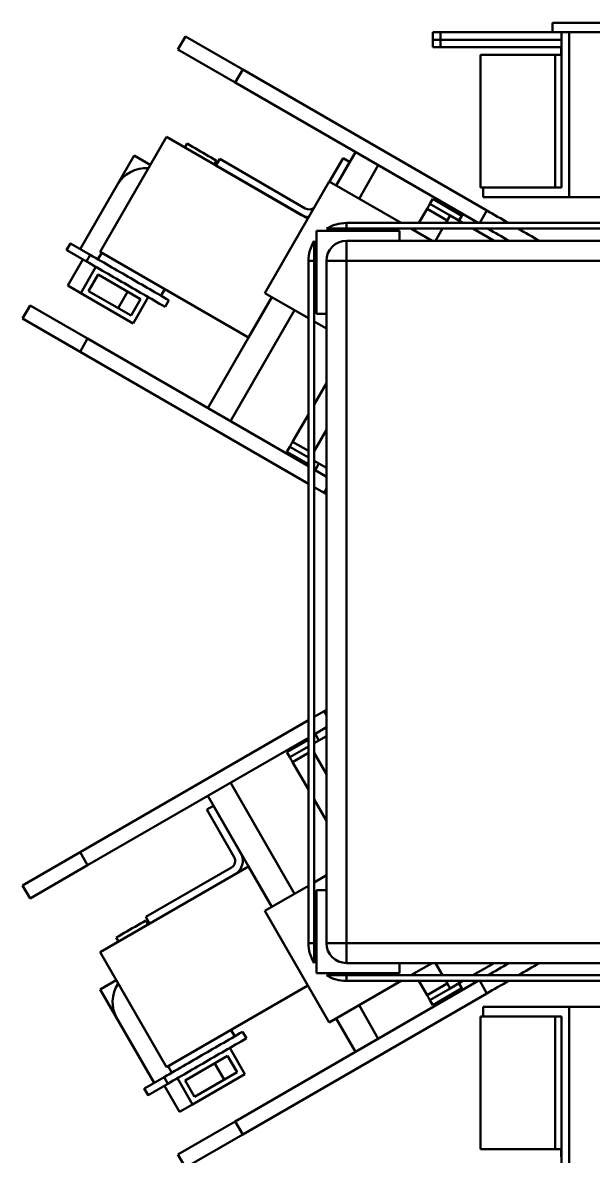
# Model space of a CAD drawing. Header units: millimetres. Extents: x 200 to 4150, y 50 to 2967.
# Drawn here: x 390 to 540.7, y 1739.7 to 2038.8 of the extents above; entities that cross this region are included whole.
import ezdxf

# ---------------------------------------------------------------- set-up
doc = ezdxf.new("R2010")
doc.units = ezdxf.units.MM
doc.header["$LTSCALE"] = 10
doc.layers.add('КОНТУР', color=7, linetype='Continuous', lineweight=50)

msp = doc.modelspace()

# ---------------------------------------------------------------- linework, layer by layer
at = {"layer": 'КОНТУР'}
for p, q in [((550.71, 2038.85), (529.91, 2038.85)), ((529.91, 2036.35), (529.91, 2038.85)), ((431, 2031.77), (433, 2035.24)), ((433, 2035.24), (448.15, 2026.49)), ((498.31, 2034.35), (498.31, 2036.35)), ((498.31, 2032.35), (498.31, 2034.35)), ((500.31, 2036.35), (532.33, 2036.35)), ((500.31, 2036.35), (500.31, 2034.35)), ((500.31, 2034.35), (532.33, 2034.35)), ((500.31, 2034.35), (532.33, 2034.35)), ((500.31, 2034.35), (500.31, 2032.35)), ((532.33, 2036.35), (529.91, 2036.35)), ((534.33, 2036.35), (532.33, 2036.35)), ((532.33, 1995.35), (532.33, 2036.35)), ((534.33, 1992.85), (534.33, 2036.35)), ((534.33, 2036.35), (550.71, 2036.35)), ((431, 2031.77), (446.15, 2023.03)), ((500.31, 2032.35), (532.22, 2032.35)), ((532.22, 2030.35), (532.22, 2032.35)), ((510.87, 1995.35), (510.87, 2030.35)), ((530.64, 2030.35), (510.87, 2030.35)), ((532.33, 2030.35), (530.64, 2030.35)), ((530.64, 1995.35), (530.64, 2030.35)), ((448.15, 2026.49), (446.15, 2023.03)), ((512.61, 1989.28), (448.15, 2026.49)), ((510.28, 1986), (446.15, 2023.03)), ((427.95, 2008.71), (410.45, 1978.4)), ((427.95, 2008.71), (465.28, 1987.16)), ((433.41, 2006.94), (432.81, 2005.91)), ((477.86, 2004.72), (472.77, 1995.91)), ((419.46, 2003.79), (405.21, 1979.11)), ((423.7, 2001.35), (419.46, 2003.79)), ((441.2, 2002.44), (440.6, 2001.41)), ((441.03, 2001.16), (442.03, 2002.89)), ((463.64, 1988.1), (441.03, 2001.16)), ((442.03, 2002.89), (464.64, 1989.83)), ((471.04, 1996.91), (474.63, 2003.12)), ((476.36, 2002.12), (472.77, 1995.91)), ((474.63, 2003.12), (476.36, 2002.12)), ((483.92, 2001.22), (478.83, 1992.41)), ((453.95, 1967.52), (470.95, 1996.96)), ((489.94, 1986), (470.95, 1996.96)), ((530.64, 1995.35), (510.87, 1995.35)), ((511.6, 1992.85), (511.6, 1995.35)), ((532.33, 1995.35), (530.64, 1995.35)), ((497.55, 1991.04), (498.3, 1992.34)), ((505.97, 1987.91), (498.3, 1992.34)), ((534.33, 1992.85), (511.6, 1992.85)), ((534.33, 1992.85), (554.8, 1992.85)), ((494.64, 1986), (496.8, 1989.74)), ((502.12, 1986.67), (496.8, 1989.74)), ((502.87, 1987.97), (497.55, 1991.04)), ((510.71, 1986), (512.61, 1989.28)), ((501.73, 1986), (502.87, 1987.97)), ((502.87, 1987.97), (506.28, 1986)), ((505.97, 1987.91), (505.22, 1986.62)), ((505.26, 1986.59), (506.26, 1988.32)), ((467.59, 1962), (467.59, 1983.9)), ((467.59, 1983.9), (489.49, 1983.9)), ((475.49, 1986), (655.49, 1986)), ((475.49, 1984.5), (655.49, 1984.5)), ((489.49, 1981.27), (489.49, 1983.9)), ((498.13, 1981.27), (492.53, 1984.5)), ((493.46, 1983.96), (493.77, 1984.5)), ((499, 1981.27), (500.86, 1984.5)), ((508.88, 1984.5), (514.48, 1981.27)), ((402.62, 1980.61), (401.62, 1978.88)), ((401.64, 1978.87), (402.64, 1980.6)), ((407.84, 1977.6), (402.64, 1980.6)), ((475.49, 1981.27), (655.49, 1981.27)), ((406.84, 1975.87), (401.64, 1978.87)), ((406.84, 1975.87), (407.84, 1977.6)), ((410.89, 1978.14), (409.89, 1976.41)), ((410.45, 1978.4), (449.61, 1955.79)), ((405.92, 1976.4), (401.92, 1969.47)), ((409.35, 1974.42), (405.35, 1967.49)), ((465.49, 1796), (465.49, 1976)), ((466.99, 1796), (466.99, 1976)), ((470.22, 1796), (470.22, 1976)), ((475.49, 1796), (475.49, 1976)), ((475.49, 1976), (655.49, 1976)), ((407.4, 1968.04), (409.9, 1972.37)), ((421.13, 1965.88), (409.9, 1972.37)), ((405.35, 1967.49), (401.92, 1969.47)), ((427.52, 1968.54), (426.52, 1966.81)), ((419.17, 1959.51), (405.35, 1967.49)), ((418.63, 1961.55), (407.4, 1968.04)), ((415.2, 1963.53), (417.7, 1967.86)), ((418.63, 1961.55), (421.13, 1965.88)), ((423.17, 1966.43), (419.17, 1959.51)), ((428.6, 1965.61), (427.6, 1963.88)), ((455.77, 1966.47), (438.86, 1937.17)), ((455.77, 1966.47), (449.61, 1955.79)), ((465.49, 1960.85), (453.95, 1967.52)), ((390, 1960.76), (392, 1964.23)), ((392, 1964.23), (407.15, 1955.48)), ((461.83, 1962.97), (444.92, 1933.67)), ((390, 1960.76), (405.15, 1952.01)), ((470.22, 1958.12), (466.99, 1959.99)), ((467.59, 1962), (470.22, 1962)), ((407.15, 1955.48), (405.15, 1952.01)), ((465.49, 1921.8), (407.15, 1955.48)), ((465.49, 1917.18), (405.15, 1952.01)), ((466.99, 1938.11), (470.22, 1943.71)), ((461.3, 1928.26), (465.49, 1935.51)), ((470.22, 1931.43), (466.99, 1925.83)), ((459.8, 1925.66), (460.55, 1926.96)), ((465.49, 1924.11), (460.55, 1926.96)), ((465.49, 1925.84), (461.3, 1928.26)), ((465.49, 1922.37), (459.8, 1925.66)), ((470.22, 1921.37), (466.99, 1923.24)), ((467.47, 1921.23), (466.99, 1921.51)), ((470.22, 1919.06), (466.99, 1920.93)), ((468.26, 1922.51), (467.26, 1920.78)), ((468.22, 1922.53), (467.47, 1921.23)), ((469.61, 1914.8), (466.99, 1916.31)), ((469.61, 1914.8), (470.22, 1915.87)), ((465.49, 1854.82), (405.15, 1819.99)), ((469.61, 1857.2), (466.99, 1855.69)), ((470.22, 1856.13), (469.61, 1857.2)), ((470.22, 1852.94), (466.99, 1851.07)), ((465.49, 1850.2), (407.15, 1816.52)), ((465.49, 1849.63), (459.8, 1846.34)), ((467.47, 1850.77), (466.99, 1850.49)), ((466.99, 1848.76), (470.22, 1850.63)), ((468.26, 1849.49), (467.26, 1851.22)), ((467.47, 1850.77), (468.22, 1849.47)), ((460.55, 1845.04), (459.8, 1846.34)), ((465.49, 1847.89), (460.55, 1845.04)), ((465.49, 1846.16), (461.3, 1843.74)), ((470.22, 1840.57), (466.99, 1846.17)), ((465.49, 1836.49), (461.3, 1843.74)), ((444.92, 1838.33), (461.83, 1809.03)), ((438.86, 1834.83), (455.77, 1805.53)), ((470.22, 1828.29), (466.99, 1833.89)), ((438.63, 1831.23), (440.36, 1832.23)), ((445.88, 1818.67), (438.63, 1831.23)), ((440.36, 1832.23), (447.61, 1819.67)), ((390, 1811.24), (405.15, 1819.99)), ((405.15, 1819.99), (407.15, 1816.52)), ((392, 1807.77), (407.15, 1816.52)), ((410.45, 1793.6), (449.61, 1816.21)), ((422.53, 1802.89), (445.14, 1815.94)), ((449.61, 1816.21), (455.77, 1805.53)), ((446.14, 1814.21), (423.53, 1801.16)), ((470.22, 1813.88), (466.99, 1812.01)), ((392, 1807.77), (390, 1811.24)), ((465.49, 1811.15), (453.95, 1804.48)), ((467.59, 1788.1), (467.59, 1810)), ((467.59, 1810), (470.22, 1810)), ((453.95, 1804.48), (470.95, 1775.04)), ((422.5, 1801.94), (423.1, 1800.91)), ((423.53, 1801.16), (422.53, 1802.89)), ((414.71, 1797.44), (415.31, 1796.41)), ((475.49, 1796), (655.49, 1796)), ((410.45, 1793.6), (427.95, 1763.29)), ((475.49, 1790.73), (655.49, 1790.73)), ((489.49, 1788.1), (489.49, 1790.73)), ((498.13, 1790.73), (492.53, 1787.5)), ((499, 1790.73), (500.86, 1787.5)), ((514.48, 1790.73), (508.88, 1787.5)), ((414.7, 1786.24), (410.46, 1783.79)), ((510.28, 1786), (446.15, 1748.97)), ((467.59, 1788.1), (489.49, 1788.1)), ((489.94, 1786), (470.95, 1775.04)), ((475.49, 1787.5), (655.49, 1787.5)), ((475.49, 1786), (655.49, 1786)), ((493.77, 1787.5), (493.46, 1788.04)), ((496.8, 1782.26), (494.64, 1786)), ((501.73, 1786), (502.87, 1784.03)), ((506.28, 1786), (502.87, 1784.03)), ((512.61, 1782.72), (510.71, 1786)), ((410.46, 1783.79), (424.71, 1759.11)), ((427.95, 1763.29), (465.28, 1784.84)), ((512.61, 1782.72), (448.15, 1745.51)), ((502.12, 1785.33), (496.8, 1782.26)), ((502.87, 1784.03), (497.55, 1780.96)), ((505.97, 1784.09), (498.3, 1779.66)), ((505.22, 1785.38), (505.97, 1784.09)), ((505.26, 1785.41), (506.26, 1783.68)), ((498.3, 1779.66), (497.55, 1780.96)), ((478.83, 1779.59), (483.92, 1770.78)), ((534.33, 1779.15), (511.6, 1779.15)), ((511.6, 1779.15), (511.6, 1776.65)), ((534.33, 1779.15), (554.8, 1779.15)), ((534.33, 1779.15), (534.33, 1735.65)), ((472.77, 1776.09), (477.86, 1767.28)), ((530.64, 1776.65), (510.87, 1776.65)), ((510.87, 1776.65), (510.87, 1741.65)), ((532.33, 1776.65), (530.64, 1776.65)), ((530.64, 1776.65), (530.64, 1741.65)), ((532.33, 1776.65), (532.33, 1735.65)), ((445.02, 1773.14), (446.02, 1771.41)), ((448.1, 1772.61), (449.1, 1770.88)), ((444.67, 1768.33), (448.67, 1761.4)), ((444.13, 1766.28), (432.9, 1759.79)), ((446.63, 1761.95), (444.13, 1766.28)), ((428.39, 1763.54), (429.39, 1761.81)), ((446.63, 1761.95), (435.4, 1755.46)), ((443.2, 1759.97), (440.7, 1764.3)), ((427.34, 1760.63), (422.14, 1757.63)), ((428.34, 1758.89), (423.14, 1755.89)), ((428.34, 1758.89), (427.34, 1760.63)), ((430.85, 1760.35), (434.85, 1753.42)), ((435.4, 1755.46), (432.9, 1759.79)), ((448.67, 1761.4), (434.85, 1753.42)), ((422.12, 1757.61), (423.12, 1755.88)), ((423.14, 1755.89), (422.14, 1757.63)), ((427.42, 1758.37), (431.42, 1751.44)), ((434.85, 1753.42), (431.42, 1751.44)), ((431, 1740.23), (446.15, 1748.97)), ((446.15, 1748.97), (448.15, 1745.51)), ((433, 1736.76), (448.15, 1745.51)), ((530.64, 1741.65), (510.87, 1741.65)), ((532.33, 1741.65), (530.64, 1741.65)), ((532.22, 1741.65), (532.22, 1739.65)), ((433, 1736.76), (431, 1740.23))]:
    msp.add_line(p, q, dxfattribs=at)
for points in [[(498.31, 2036.35), (498.56, 2036.35), (498.81, 2036.35), (499.06, 2036.35), (499.31, 2036.35), (499.56, 2036.35), (499.81, 2036.35), (500.06, 2036.35), (500.31, 2036.35)], [(498.31, 2034.35), (498.56, 2034.35), (498.81, 2034.35), (499.06, 2034.35), (499.31, 2034.35), (499.56, 2034.35), (499.81, 2034.35), (500.06, 2034.35), (500.31, 2034.35)], [(498.31, 2034.35), (498.56, 2034.35), (498.81, 2034.35), (499.06, 2034.35), (499.31, 2034.35), (499.56, 2034.35), (499.81, 2034.35), (500.06, 2034.35), (500.31, 2034.35)], [(498.31, 2032.35), (498.56, 2032.35), (498.81, 2032.35), (499.06, 2032.35), (499.31, 2032.35), (499.56, 2032.35), (499.81, 2032.35), (500.06, 2032.35), (500.31, 2032.35)], [(532.22, 2032.35), (532.23, 2032.35), (532.25, 2032.35), (532.26, 2032.35), (532.27, 2032.35), (532.29, 2032.35), (532.3, 2032.35), (532.31, 2032.35), (532.33, 2032.35)], [(441.2, 2002.44), (440.49, 2002.85), (439.78, 2003.26), (439.08, 2003.67), (438.37, 2004.08), (437.66, 2004.49), (436.95, 2004.9), (436.24, 2005.31), (435.53, 2005.72), (434.82, 2006.13), (434.12, 2006.54), (433.41, 2006.94)], [(496.8, 1989.74), (496.89, 1989.91), (496.99, 1990.07), (497.08, 1990.23), (497.17, 1990.39), (497.27, 1990.56), (497.36, 1990.72), (497.46, 1990.88), (497.55, 1991.04)], [(518.28, 1986), (517.57, 1986.41), (516.86, 1986.82), (516.15, 1987.23), (515.44, 1987.64), (514.74, 1988.05), (514.03, 1988.46), (513.32, 1988.87), (512.61, 1989.28)], [(505.97, 1987.91), (505.97, 1987.91), (505.98, 1987.91), (505.98, 1987.91), (505.99, 1987.9), (505.99, 1987.9), (506, 1987.9), (506, 1987.89), (506.01, 1987.89)], [(475.49, 1984.5), (474.83, 1984.5), (474.17, 1984.5), (473.51, 1984.5), (472.86, 1984.5), (472.2, 1984.5), (471.54, 1984.5), (470.88, 1984.5), (470.22, 1984.5)], [(475.49, 1986), (475.49, 1985.81), (475.49, 1985.62), (475.49, 1985.44), (475.49, 1985.25), (475.49, 1985.06), (475.49, 1984.88), (475.49, 1984.69), (475.49, 1984.5)], [(518.48, 1981.27), (517.78, 1981.67), (517.08, 1982.08), (516.38, 1982.48), (515.68, 1982.88), (514.98, 1983.29), (514.28, 1983.69), (513.58, 1984.1), (512.88, 1984.5)], [(526.48, 1981.27), (525.78, 1981.67), (525.08, 1982.08), (524.38, 1982.48), (523.68, 1982.88), (522.98, 1983.29), (522.28, 1983.69), (521.58, 1984.1), (520.88, 1984.5)], [(402.64, 1980.6), (402.64, 1980.6), (402.63, 1980.6), (402.63, 1980.6), (402.63, 1980.61), (402.63, 1980.61), (402.62, 1980.61), (402.62, 1980.61), (402.62, 1980.61)], [(466.99, 1981.27), (466.99, 1980.61), (466.99, 1979.95), (466.99, 1979.29), (466.99, 1978.63), (466.99, 1977.98), (466.99, 1977.32), (466.99, 1976.66), (466.99, 1976)], [(466.99, 1976), (466.99, 1976.66), (466.99, 1977.32), (466.99, 1977.98), (466.99, 1978.63), (466.99, 1979.29), (466.99, 1979.95), (466.99, 1980.61), (466.99, 1981.27)], [(475.49, 1981.27), (475.49, 1980.61), (475.49, 1979.95), (475.49, 1979.29), (475.49, 1978.63), (475.49, 1977.98), (475.49, 1977.32), (475.49, 1976.66), (475.49, 1976)], [(401.64, 1978.87), (401.64, 1978.87), (401.63, 1978.87), (401.63, 1978.87), (401.63, 1978.87), (401.63, 1978.88), (401.62, 1978.88), (401.62, 1978.88), (401.62, 1978.88)], [(428.6, 1965.61), (427.88, 1966.03), (427.17, 1966.44), (426.45, 1966.85), (425.73, 1967.27), (425.02, 1967.68), (424.3, 1968.09), (423.59, 1968.51), (422.87, 1968.92), (422.15, 1969.33), (421.44, 1969.75), (420.72, 1970.16), (420.01, 1970.57), (419.29, 1970.99), (418.57, 1971.4), (417.86, 1971.81), (417.14, 1972.23), (416.43, 1972.64), (415.71, 1973.05), (415, 1973.47), (414.28, 1973.88), (413.56, 1974.29), (412.85, 1974.71), (412.13, 1975.12), (411.42, 1975.53), (410.7, 1975.95), (409.98, 1976.36), (409.27, 1976.77), (408.55, 1977.19), (407.84, 1977.6)], [(427.6, 1963.88), (426.88, 1964.29), (426.17, 1964.71), (425.45, 1965.12), (424.73, 1965.53), (424.02, 1965.95), (423.3, 1966.36), (422.59, 1966.77), (421.87, 1967.19), (421.15, 1967.6), (420.44, 1968.01), (419.72, 1968.43), (419.01, 1968.84), (418.29, 1969.25), (417.57, 1969.67), (416.86, 1970.08), (416.14, 1970.49), (415.43, 1970.91), (414.71, 1971.32), (414, 1971.73), (413.28, 1972.15), (412.56, 1972.56), (411.85, 1972.97), (411.13, 1973.39), (410.42, 1973.8), (409.7, 1974.21), (408.98, 1974.63), (408.27, 1975.04), (407.55, 1975.45), (406.84, 1975.87)], [(465.49, 1976), (465.68, 1976), (465.86, 1976), (466.05, 1976), (466.24, 1976), (466.43, 1976), (466.61, 1976), (466.8, 1976), (466.99, 1976)], [(470.22, 1976), (470.88, 1976), (471.54, 1976), (472.2, 1976), (472.86, 1976), (473.51, 1976), (474.17, 1976), (474.83, 1976), (475.49, 1976)], [(460.55, 1926.96), (460.64, 1927.12), (460.74, 1927.28), (460.83, 1927.44), (460.92, 1927.61), (461.02, 1927.77), (461.11, 1927.93), (461.21, 1928.09), (461.3, 1928.26)], [(467.47, 1921.23), (467.47, 1921.23), (467.48, 1921.22), (467.48, 1921.22), (467.49, 1921.22), (467.49, 1921.22), (467.5, 1921.21), (467.5, 1921.21), (467.51, 1921.21)], [(470.22, 1914.44), (470.14, 1914.49), (470.07, 1914.53), (469.99, 1914.58), (469.91, 1914.62), (469.84, 1914.67), (469.76, 1914.71), (469.68, 1914.76), (469.61, 1914.8)], [(470.22, 1857.56), (470.14, 1857.51), (470.07, 1857.47), (469.99, 1857.42), (469.91, 1857.38), (469.84, 1857.33), (469.76, 1857.29), (469.68, 1857.24), (469.61, 1857.2)], [(467.47, 1850.77), (467.47, 1850.77), (467.48, 1850.78), (467.48, 1850.78), (467.49, 1850.78), (467.49, 1850.78), (467.5, 1850.79), (467.5, 1850.79), (467.51, 1850.79)], [(461.3, 1843.74), (461.21, 1843.91), (461.11, 1844.07), (461.02, 1844.23), (460.92, 1844.39), (460.83, 1844.56), (460.74, 1844.72), (460.64, 1844.88), (460.55, 1845.04)], [(422.5, 1801.94), (421.79, 1801.54), (421.08, 1801.13), (420.38, 1800.72), (419.67, 1800.31), (418.96, 1799.9), (418.25, 1799.49), (417.54, 1799.08), (416.83, 1798.67), (416.12, 1798.26), (415.42, 1797.85), (414.71, 1797.44)], [(466.99, 1796), (466.8, 1796), (466.61, 1796), (466.43, 1796), (466.24, 1796), (466.05, 1796), (465.86, 1796), (465.68, 1796), (465.49, 1796)], [(466.99, 1796), (466.99, 1795.34), (466.99, 1794.68), (466.99, 1794.02), (466.99, 1793.37), (466.99, 1792.71), (466.99, 1792.05), (466.99, 1791.39), (466.99, 1790.73)], [(466.99, 1790.73), (466.99, 1791.39), (466.99, 1792.05), (466.99, 1792.71), (466.99, 1793.37), (466.99, 1794.02), (466.99, 1794.68), (466.99, 1795.34), (466.99, 1796)], [(475.49, 1796), (474.83, 1796), (474.17, 1796), (473.51, 1796), (472.86, 1796), (472.2, 1796), (471.54, 1796), (470.88, 1796), (470.22, 1796)], [(475.49, 1796), (475.49, 1795.34), (475.49, 1794.68), (475.49, 1794.02), (475.49, 1793.37), (475.49, 1792.71), (475.49, 1792.05), (475.49, 1791.39), (475.49, 1790.73)], [(518.48, 1790.73), (517.78, 1790.33), (517.08, 1789.92), (516.38, 1789.52), (515.68, 1789.12), (514.98, 1788.71), (514.28, 1788.31), (513.58, 1787.9), (512.88, 1787.5)], [(526.48, 1790.73), (525.78, 1790.33), (525.08, 1789.92), (524.38, 1789.52), (523.68, 1789.12), (522.98, 1788.71), (522.28, 1788.31), (521.58, 1787.9), (520.88, 1787.5)], [(470.22, 1787.5), (470.88, 1787.5), (471.54, 1787.5), (472.2, 1787.5), (472.86, 1787.5), (473.51, 1787.5), (474.17, 1787.5), (474.83, 1787.5), (475.49, 1787.5)], [(475.49, 1787.5), (475.49, 1787.31), (475.49, 1787.12), (475.49, 1786.94), (475.49, 1786.75), (475.49, 1786.56), (475.49, 1786.38), (475.49, 1786.19), (475.49, 1786)], [(518.28, 1786), (517.57, 1785.59), (516.86, 1785.18), (516.15, 1784.77), (515.44, 1784.36), (514.74, 1783.95), (514.03, 1783.54), (513.32, 1783.13), (512.61, 1782.72)], [(505.97, 1784.09), (505.97, 1784.09), (505.98, 1784.09), (505.98, 1784.09), (505.99, 1784.1), (505.99, 1784.1), (506, 1784.1), (506, 1784.11), (506.01, 1784.11)], [(497.55, 1780.96), (497.46, 1781.12), (497.36, 1781.28), (497.27, 1781.44), (497.17, 1781.61), (497.08, 1781.77), (496.99, 1781.93), (496.89, 1782.09), (496.8, 1782.26)], [(448.1, 1772.61), (447.38, 1772.2), (446.67, 1771.79), (445.95, 1771.37), (445.23, 1770.96), (444.52, 1770.55), (443.8, 1770.13), (443.09, 1769.72), (442.37, 1769.31), (441.65, 1768.89), (440.94, 1768.48), (440.22, 1768.07), (439.51, 1767.65), (438.79, 1767.24), (438.07, 1766.83), (437.36, 1766.41), (436.64, 1766), (435.93, 1765.59), (435.21, 1765.17), (434.5, 1764.76), (433.78, 1764.35), (433.06, 1763.93), (432.35, 1763.52), (431.63, 1763.11), (430.92, 1762.69), (430.2, 1762.28), (429.48, 1761.87), (428.77, 1761.45), (428.05, 1761.04), (427.34, 1760.63)], [(449.1, 1770.88), (448.38, 1770.47), (447.67, 1770.05), (446.95, 1769.64), (446.23, 1769.23), (445.52, 1768.81), (444.8, 1768.4), (444.09, 1767.99), (443.37, 1767.57), (442.65, 1767.16), (441.94, 1766.75), (441.22, 1766.33), (440.51, 1765.92), (439.79, 1765.51), (439.07, 1765.09), (438.36, 1764.68), (437.64, 1764.27), (436.93, 1763.85), (436.21, 1763.44), (435.5, 1763.03), (434.78, 1762.61), (434.06, 1762.2), (433.35, 1761.79), (432.63, 1761.37), (431.92, 1760.96), (431.2, 1760.55), (430.48, 1760.13), (429.77, 1759.72), (429.05, 1759.31), (428.34, 1758.89)], [(422.14, 1757.63), (422.14, 1757.62), (422.13, 1757.62), (422.13, 1757.62), (422.13, 1757.62), (422.13, 1757.62), (422.12, 1757.62), (422.12, 1757.61), (422.12, 1757.61)], [(423.14, 1755.89), (423.14, 1755.89), (423.13, 1755.89), (423.13, 1755.89), (423.13, 1755.89), (423.13, 1755.89), (423.12, 1755.88), (423.12, 1755.88), (423.12, 1755.88)]]:
    msp.add_lwpolyline(points, dxfattribs=at)
for centre, radius, start, end in [((422.76, 1991.5), 9, 87.1865, 150), ((465.64, 1991.57), 2, 240, 311.0849), ((465.64, 1991.57), 4, 240, 268.2292), ((475.49, 1976), 10, 90, 121.7883), ((475.49, 1976), 10, 90, 121.7883), ((475.49, 1976), 10, 148.2117, 180), ((475.49, 1976), 10, 148.2117, 180), ((475.49, 1976), 5.27, 90, 180), ((444.14, 1817.67), 2, 300, 30), ((444.14, 1817.67), 4, 300, 30), ((475.49, 1796), 10, 180, 211.7883), ((475.49, 1796), 10, 180, 211.7883), ((475.49, 1796), 5.27, 180, 270), ((475.49, 1796), 10, 238.2117, 270), ((475.49, 1796), 10, 238.2117, 270), ((422.76, 1780.5), 9, 147.1865, 210)]:
    msp.add_arc(centre, radius, start, end, dxfattribs=at)

doc.saveas('drawing.dxf')
